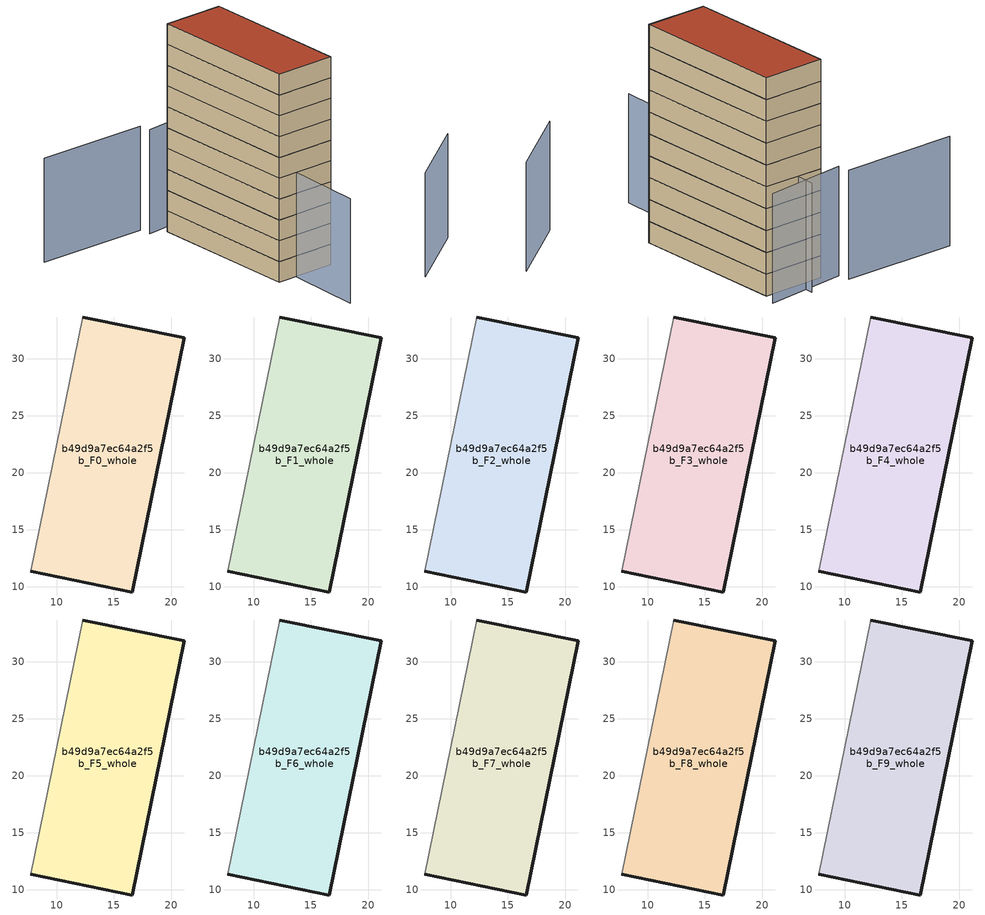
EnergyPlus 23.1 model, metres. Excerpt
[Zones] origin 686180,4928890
b49d9a7ec64a2f5b_F0_whole
 floor ground (EU_floor_Construction): 16.61,9.55 21.17,31.82 12.26,33.64 7.7,11.38 z0
 wall outside (EU_wall_Construction): 12.26,33.64 21.17,31.82 16.61,9.55 7.7,11.38 z0:3
 wall adiabatic (EU_wall_Construction): 7.7,11.38 12.26,33.64 z0:3
b49d9a7ec64a2f5b_F1_whole
 floor to b49d9a7ec64a2f5b_F0_whole (EU_floor_Construction): 16.61,9.55 21.17,31.82 12.25,33.64 7.7,11.38 z3
 wall outside (EU_wall_Construction): 12.26,33.64 21.17,31.82 16.61,9.55 7.7,11.38 z3:6
 wall adiabatic (EU_wall_Construction): 7.7,11.38 12.26,33.64 z3:6
b49d9a7ec64a2f5b_F2_whole
 floor to b49d9a7ec64a2f5b_F1_whole (EU_floor_Construction): 16.61,9.55 21.17,31.82 12.25,33.64 7.7,11.38 z6
 wall outside (EU_wall_Construction): 12.26,33.64 21.17,31.82 16.61,9.55 7.7,11.38 z6:9
 wall adiabatic (EU_wall_Construction): 7.7,11.38 12.26,33.64 z6:9
b49d9a7ec64a2f5b_F3_whole
 floor to b49d9a7ec64a2f5b_F2_whole (EU_floor_Construction): 16.61,9.55 21.17,31.82 12.25,33.64 7.7,11.38 z9
 wall outside (EU_wall_Construction): 12.26,33.64 21.17,31.82 16.61,9.55 7.7,11.38 z9:12
 wall adiabatic (EU_wall_Construction): 7.7,11.38 12.26,33.64 z9:12
b49d9a7ec64a2f5b_F4_whole
 floor to b49d9a7ec64a2f5b_F3_whole (EU_floor_Construction): 16.61,9.55 21.17,31.82 12.25,33.64 7.7,11.38 z12
 wall outside (EU_wall_Construction): 12.26,33.64 21.17,31.82 16.61,9.55 7.7,11.38 z12:15
 wall adiabatic (EU_wall_Construction): 7.7,11.38 12.26,33.64 z12:15
b49d9a7ec64a2f5b_F5_whole
 floor to b49d9a7ec64a2f5b_F4_whole (EU_floor_Construction): 16.61,9.55 21.17,31.82 12.25,33.64 7.7,11.38 z15
 wall outside (EU_wall_Construction): 12.26,33.64 21.17,31.82 16.61,9.55 7.7,11.38 z15:18
 wall adiabatic (EU_wall_Construction): 7.7,11.38 12.26,33.64 z15:18
b49d9a7ec64a2f5b_F6_whole
 floor to b49d9a7ec64a2f5b_F5_whole (EU_floor_Construction): 16.61,9.55 21.17,31.82 12.25,33.64 7.7,11.38 z18
 wall outside (EU_wall_Construction): 12.26,33.64 21.17,31.82 16.61,9.55 7.7,11.38 z18:21
 wall adiabatic (EU_wall_Construction): 7.7,11.38 12.26,33.64 z18:21
b49d9a7ec64a2f5b_F7_whole
 floor to b49d9a7ec64a2f5b_F6_whole (EU_floor_Construction): 16.61,9.55 21.17,31.82 12.25,33.64 7.7,11.38 z21
 wall outside (EU_wall_Construction): 12.26,33.64 21.17,31.82 16.61,9.55 7.7,11.38 z21:24
 wall adiabatic (EU_wall_Construction): 7.7,11.38 12.26,33.64 z21:24
b49d9a7ec64a2f5b_F8_whole
 floor to b49d9a7ec64a2f5b_F7_whole (EU_floor_Construction): 16.61,9.55 21.17,31.82 12.25,33.64 7.7,11.38 z24
 wall outside (EU_wall_Construction): 12.26,33.64 21.17,31.82 16.61,9.55 7.7,11.38 z24:27
 wall adiabatic (EU_wall_Construction): 7.7,11.38 12.26,33.64 z24:27
b49d9a7ec64a2f5b_F9_whole
 floor to b49d9a7ec64a2f5b_F8_whole (EU_floor_Construction): 16.61,9.55 21.17,31.82 12.25,33.64 7.7,11.38 z27
 wall outside (EU_wall_Construction): 12.26,33.64 21.17,31.82 16.61,9.55 7.7,11.38 z27:30
 wall adiabatic (EU_wall_Construction): 7.7,11.38 12.26,33.64 z27:30
 roof outside (EU_roof_Construction): 21.17,31.82 16.61,9.55 7.7,11.38 12.26,33.64 z30
shading: 21.07,-2.82 33.31,2.86 / 16.65,35.6 7.95,-0.33 / 22.41,33.79 10.31,35.01 / 10.48,36.75 -5.95,40.18 z0:15
[Building]
EU S2 Campaign: North Axis=0; Terrain=City; Solar Distribution=FullExterior
[Site:Location]
Bologna: Latitude=44.5; Longitude=11.25; Time Zone=1; Elevation=37
[SizingPeriod:WeatherFileDays]
AnnualSizingPeriod: Begin Month=1; Begin Day of Month=1; End Month=12; End Day of Month=31; Day of Week for Start Day=Monday; Use Weather File Daylight Saving Period=No; Use Weather File Rain and Snow Indicators=No
[MATERIAL]
EU_InternalMass_Material: Roughness=MediumRough; Thickness=0.1; Conductivity=1; Density=1800; Specific Heat=900; Thermal Absorptance=0.9; Solar Absorptance=0.7; Visible Absorptance=0.7
[MATERIAL:NOMASS] Roughness=MediumRough; Thermal Absorptance=0.9; Solar Absorptance=0.7; Visible Absorptance=0.7
Name | Thermal Resistance
EU_wall_NoMass | 0.905828
EU_roof_NoMass | 0.37593
EU_floor_NoMass | 0.67114
[CONSTRUCTION]
EU_wall_Construction: EU_wall_NoMass
EU_roof_Construction: EU_roof_NoMass
EU_floor_Construction: EU_floor_NoMass
EU_InternalMass_Construction: EU_InternalMass_Material
[ZONE] Type=1; Multiplier=1; Ceiling Height=autocalculate; Volume=620.115; Floor Area=autocalculate; Part of Total Floor Area=Yes
b49d9a7ec64a2f5b_F0_whole; b49d9a7ec64a2f5b_F1_whole; b49d9a7ec64a2f5b_F2_whole; b49d9a7ec64a2f5b_F3_whole; b49d9a7ec64a2f5b_F4_whole; b49d9a7ec64a2f5b_F5_whole; b49d9a7ec64a2f5b_F6_whole; b49d9a7ec64a2f5b_F7_whole; b49d9a7ec64a2f5b_F8_whole; b49d9a7ec64a2f5b_F9_whole
[INTERNALMASS] Construction=EU_InternalMass_Construction; Surface Area=206.705
Name | Zone or ZoneList
b49d9a7ec64a2f5b_F0_whole_EU_InternalMass | b49d9a7ec64a2f5b_F0_whole
b49d9a7ec64a2f5b_F1_whole_EU_InternalMass | b49d9a7ec64a2f5b_F1_whole
b49d9a7ec64a2f5b_F2_whole_EU_InternalMass | b49d9a7ec64a2f5b_F2_whole
b49d9a7ec64a2f5b_F3_whole_EU_InternalMass | b49d9a7ec64a2f5b_F3_whole
b49d9a7ec64a2f5b_F4_whole_EU_InternalMass | b49d9a7ec64a2f5b_F4_whole
b49d9a7ec64a2f5b_F5_whole_EU_InternalMass | b49d9a7ec64a2f5b_F5_whole
b49d9a7ec64a2f5b_F6_whole_EU_InternalMass | b49d9a7ec64a2f5b_F6_whole
b49d9a7ec64a2f5b_F7_whole_EU_InternalMass | b49d9a7ec64a2f5b_F7_whole
b49d9a7ec64a2f5b_F8_whole_EU_InternalMass | b49d9a7ec64a2f5b_F8_whole
b49d9a7ec64a2f5b_F9_whole_EU_InternalMass | b49d9a7ec64a2f5b_F9_whole
[OTHEREQUIPMENT] Fuel Type=Electricity; Design Level Calculation Method=Watts/Area; Power per Zone Floor Area=1; Fraction Latent=0; Fraction Radiant=0; Fraction Lost=0; Carbon Dioxide Generation Rate=0; EndUse Subcategory=EU_Step8_InternalGains
Name | Zone or ZoneList or Space or SpaceList | Schedule
EU_Step8_InternalGain_b49d9a7ec64a2f5b_F0_whole_f000 | b49d9a7ec64a2f5b_F0_whole | EU_Step8_GainSchedule_b49d9a7ec64a2f5b_F0_whole_f000
EU_Step8_InternalGain_b49d9a7ec64a2f5b_F1_whole_f000 | b49d9a7ec64a2f5b_F1_whole | EU_Step8_GainSchedule_b49d9a7ec64a2f5b_F1_whole_f000
EU_Step8_InternalGain_b49d9a7ec64a2f5b_F2_whole_f000 | b49d9a7ec64a2f5b_F2_whole | EU_Step8_GainSchedule_b49d9a7ec64a2f5b_F2_whole_f000
EU_Step8_InternalGain_b49d9a7ec64a2f5b_F3_whole_f000 | b49d9a7ec64a2f5b_F3_whole | EU_Step8_GainSchedule_b49d9a7ec64a2f5b_F3_whole_f000
EU_Step8_InternalGain_b49d9a7ec64a2f5b_F4_whole_f000 | b49d9a7ec64a2f5b_F4_whole | EU_Step8_GainSchedule_b49d9a7ec64a2f5b_F4_whole_f000
EU_Step8_InternalGain_b49d9a7ec64a2f5b_F5_whole_f000 | b49d9a7ec64a2f5b_F5_whole | EU_Step8_GainSchedule_b49d9a7ec64a2f5b_F5_whole_f000
EU_Step8_InternalGain_b49d9a7ec64a2f5b_F6_whole_f000 | b49d9a7ec64a2f5b_F6_whole | EU_Step8_GainSchedule_b49d9a7ec64a2f5b_F6_whole_f000
EU_Step8_InternalGain_b49d9a7ec64a2f5b_F7_whole_f000 | b49d9a7ec64a2f5b_F7_whole | EU_Step8_GainSchedule_b49d9a7ec64a2f5b_F7_whole_f000
EU_Step8_InternalGain_b49d9a7ec64a2f5b_F8_whole_f000 | b49d9a7ec64a2f5b_F8_whole | EU_Step8_GainSchedule_b49d9a7ec64a2f5b_F8_whole_f000
EU_Step8_InternalGain_b49d9a7ec64a2f5b_F9_whole_f000 | b49d9a7ec64a2f5b_F9_whole | EU_Step8_GainSchedule_b49d9a7ec64a2f5b_F9_whole_f000
[ZONEVENTILATION:DESIGNFLOWRATE] Schedule=EU_AlwaysOn; Design Flow Rate Calculation Method=AirChanges/Hour; Air Changes per Hour=0.73129; Ventilation Type=Natural; Fan Pressure Rise=0; Fan Total Efficiency=1; Constant Term Coefficient=1; Temperature Term Coefficient=0; Velocity Term Coefficient=0; Velocity Squared Term Coefficient=0; Minimum Indoor Temperature=-100; Maximum Indoor Temperature=100; Delta Temperature=-100; Minimum Outdoor Temperature=-100; Maximum Outdoor Temperature=100; Maximum Wind Speed=40
Name | Zone or ZoneList or Space or SpaceList
EU_ConstantAir_b49d9a7ec64a2f5b_F0_whole | b49d9a7ec64a2f5b_F0_whole
EU_ConstantAir_b49d9a7ec64a2f5b_F1_whole | b49d9a7ec64a2f5b_F1_whole
EU_ConstantAir_b49d9a7ec64a2f5b_F2_whole | b49d9a7ec64a2f5b_F2_whole
EU_ConstantAir_b49d9a7ec64a2f5b_F3_whole | b49d9a7ec64a2f5b_F3_whole
EU_ConstantAir_b49d9a7ec64a2f5b_F4_whole | b49d9a7ec64a2f5b_F4_whole
EU_ConstantAir_b49d9a7ec64a2f5b_F5_whole | b49d9a7ec64a2f5b_F5_whole
EU_ConstantAir_b49d9a7ec64a2f5b_F6_whole | b49d9a7ec64a2f5b_F6_whole
EU_ConstantAir_b49d9a7ec64a2f5b_F7_whole | b49d9a7ec64a2f5b_F7_whole
EU_ConstantAir_b49d9a7ec64a2f5b_F8_whole | b49d9a7ec64a2f5b_F8_whole
EU_ConstantAir_b49d9a7ec64a2f5b_F9_whole | b49d9a7ec64a2f5b_F9_whole
[HVACTEMPLATE:THERMOSTAT] Constant Heating Setpoint=20; Constant Cooling Setpoint=50
EU_HeatOnly_b49d9a7ec64a2f5b_F0_whole; EU_HeatOnly_b49d9a7ec64a2f5b_F1_whole; EU_HeatOnly_b49d9a7ec64a2f5b_F2_whole; EU_HeatOnly_b49d9a7ec64a2f5b_F3_whole; EU_HeatOnly_b49d9a7ec64a2f5b_F4_whole; EU_HeatOnly_b49d9a7ec64a2f5b_F5_whole; EU_HeatOnly_b49d9a7ec64a2f5b_F6_whole; EU_HeatOnly_b49d9a7ec64a2f5b_F7_whole; EU_HeatOnly_b49d9a7ec64a2f5b_F8_whole; EU_HeatOnly_b49d9a7ec64a2f5b_F9_whole
[HVACTEMPLATE:ZONE:IDEALLOADSAIRSYSTEM] System Availability Schedule=EU_AlwaysOn; Maximum Heating Supply Air Temperature=50; Minimum Cooling Supply Air Temperature=13; Maximum Heating Supply Air Humidity Ratio=0.0156; Minimum Cooling Supply Air Humidity Ratio=0.0077; Heating Limit=NoLimit; Cooling Limit=NoLimit; Heating Availability Schedule=EU_AlwaysOn; Cooling Availability Schedule=EU_CoolingOff; Dehumidification Control Type=ConstantSensibleHeatRatio; Cooling Sensible Heat Ratio=0.7; Dehumidification Setpoint=60; Humidification Control Type=None; Humidification Setpoint=30; Outdoor Air Method=None; Outdoor Air Flow Rate per Person=0.00944; Outdoor Air Flow Rate per Zone Floor Area=0; Outdoor Air Flow Rate per Zone=0; Demand Controlled Ventilation Type=None; Outdoor Air Economizer Type=NoEconomizer; Heat Recovery Type=None; Sensible Heat Recovery Effectiveness=0.7; Latent Heat Recovery Effectiveness=0.65
Name | Template Thermostat
b49d9a7ec64a2f5b_F0_whole | EU_HeatOnly_b49d9a7ec64a2f5b_F0_whole
b49d9a7ec64a2f5b_F1_whole | EU_HeatOnly_b49d9a7ec64a2f5b_F1_whole
b49d9a7ec64a2f5b_F2_whole | EU_HeatOnly_b49d9a7ec64a2f5b_F2_whole
b49d9a7ec64a2f5b_F3_whole | EU_HeatOnly_b49d9a7ec64a2f5b_F3_whole
b49d9a7ec64a2f5b_F4_whole | EU_HeatOnly_b49d9a7ec64a2f5b_F4_whole
b49d9a7ec64a2f5b_F5_whole | EU_HeatOnly_b49d9a7ec64a2f5b_F5_whole
b49d9a7ec64a2f5b_F6_whole | EU_HeatOnly_b49d9a7ec64a2f5b_F6_whole
b49d9a7ec64a2f5b_F7_whole | EU_HeatOnly_b49d9a7ec64a2f5b_F7_whole
b49d9a7ec64a2f5b_F8_whole | EU_HeatOnly_b49d9a7ec64a2f5b_F8_whole
b49d9a7ec64a2f5b_F9_whole | EU_HeatOnly_b49d9a7ec64a2f5b_F9_whole
[SIZING:ZONE] Zone Cooling Design Supply Air Temperature Input Method=SupplyAirTemperature; Zone Cooling Design Supply Air Temperature=13; Zone Heating Design Supply Air Temperature Input Method=SupplyAirTemperature; Zone Heating Design Supply Air Temperature=50; Zone Cooling Design Supply Air Humidity Ratio=0.008; Zone Heating Design Supply Air Humidity Ratio=0.008; Cooling Design Air Flow Method=DesignDay; Cooling Design Air Flow Rate=0; Cooling Minimum Air Flow per Zone Floor Area=0.000762; Cooling Minimum Air Flow=0; Cooling Minimum Air Flow Fraction=0.2; Heating Design Air Flow Method=DesignDay; Heating Design Air Flow Rate=0; Heating Maximum Air Flow per Zone Floor Area=0.002032; Heating Maximum Air Flow=0.141576; Heating Maximum Air Flow Fraction=0.3; Account for Dedicated Outdoor Air System=No; Dedicated Outdoor Air System Control Strategy=NeutralSupplyAir; Dedicated Outdoor Air Low Setpoint Temperature for Design=autosize; Dedicated Outdoor Air High Setpoint Temperature for Design=autosize; Zone Load Sizing Method=Sensible Load Only No Latent Load; Zone Latent Cooling Design Supply Air Humidity Ratio Input Method=HumidityRatioDifference; Zone Cooling Design Supply Air Humidity Ratio Difference=0.005; Zone Latent Heating Design Supply Air Humidity Ratio Input Method=HumidityRatioDifference; Zone Humidification Design Supply Air Humidity Ratio Difference=0.005
b49d9a7ec64a2f5b_F0_whole; b49d9a7ec64a2f5b_F1_whole; b49d9a7ec64a2f5b_F2_whole; b49d9a7ec64a2f5b_F3_whole; b49d9a7ec64a2f5b_F4_whole; b49d9a7ec64a2f5b_F5_whole; b49d9a7ec64a2f5b_F6_whole; b49d9a7ec64a2f5b_F7_whole; b49d9a7ec64a2f5b_F8_whole; b49d9a7ec64a2f5b_F9_whole
[SCHEDULE:CONSTANT]
Name | Hourly Value
EU_AlwaysOn | 1
EU_CoolingOff | 0
[SCHEDULE:FILE] Column Number=1; Rows to Skip at Top=0; Number of Hours of Data=8760; Column Separator=Comma; Interpolate to Timestep=No; Minutes per Item=60; Adjust Schedule for Daylight Savings=Yes
Name | File
EU_Step8_GainSchedule_b49d9a7ec64a2f5b_F0_whole_f000 | ../../schedules/b49d9a7ec64a2f5b/b49d9a7ec64a2f5b_F0_whole_f000_gain.csv
EU_Step8_GainSchedule_b49d9a7ec64a2f5b_F1_whole_f000 | ../../schedules/b49d9a7ec64a2f5b/b49d9a7ec64a2f5b_F1_whole_f000_gain.csv
EU_Step8_GainSchedule_b49d9a7ec64a2f5b_F2_whole_f000 | ../../schedules/b49d9a7ec64a2f5b/b49d9a7ec64a2f5b_F2_whole_f000_gain.csv
EU_Step8_GainSchedule_b49d9a7ec64a2f5b_F3_whole_f000 | ../../schedules/b49d9a7ec64a2f5b/b49d9a7ec64a2f5b_F3_whole_f000_gain.csv
EU_Step8_GainSchedule_b49d9a7ec64a2f5b_F4_whole_f000 | ../../schedules/b49d9a7ec64a2f5b/b49d9a7ec64a2f5b_F4_whole_f000_gain.csv
EU_Step8_GainSchedule_b49d9a7ec64a2f5b_F5_whole_f000 | ../../schedules/b49d9a7ec64a2f5b/b49d9a7ec64a2f5b_F5_whole_f000_gain.csv
EU_Step8_GainSchedule_b49d9a7ec64a2f5b_F6_whole_f000 | ../../schedules/b49d9a7ec64a2f5b/b49d9a7ec64a2f5b_F6_whole_f000_gain.csv
EU_Step8_GainSchedule_b49d9a7ec64a2f5b_F7_whole_f000 | ../../schedules/b49d9a7ec64a2f5b/b49d9a7ec64a2f5b_F7_whole_f000_gain.csv
EU_Step8_GainSchedule_b49d9a7ec64a2f5b_F8_whole_f000 | ../../schedules/b49d9a7ec64a2f5b/b49d9a7ec64a2f5b_F8_whole_f000_gain.csv
EU_Step8_GainSchedule_b49d9a7ec64a2f5b_F9_whole_f000 | ../../schedules/b49d9a7ec64a2f5b/b49d9a7ec64a2f5b_F9_whole_f000_gain.csv
